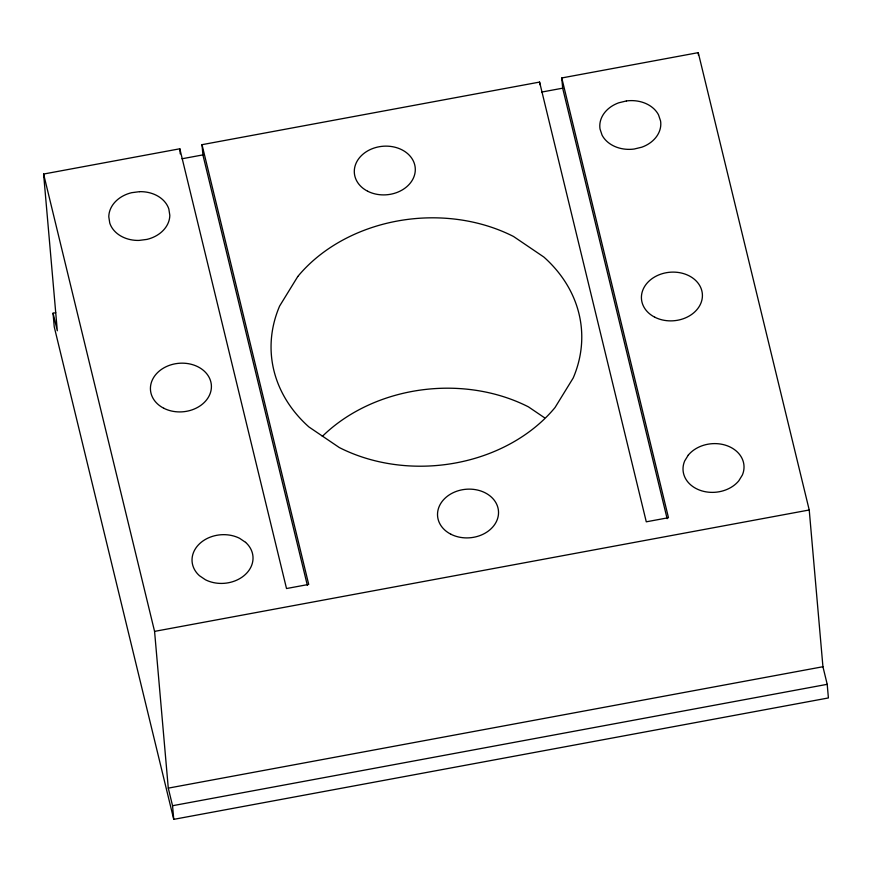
<?xml version="1.0" encoding="UTF-8"?>
<svg xmlns="http://www.w3.org/2000/svg" width="872" height="872" viewBox="0 0 872 872"><rect width="100%" height="100%" fill="white"/><g stroke="black" fill="none" stroke-linecap="round" stroke-linejoin="round"><path stroke-width="1.31" d="M53.05 313.201L57.312 330.793L43.6 174.051L179.817 148.785L286.517 588.535L308.71 584.425L202.01 144.676L539.583 82.077L646.283 521.816L668.475 517.706L561.775 77.957L698.254 52.647L809.227 509.989L822.939 666.731L827.212 684.324L828.4 697.949L173.746 819.353L54.238 326.837L53.05 313.201L55.721 312.71M182.019 158.769L202.904 154.9L202.01 144.676M541.785 92.051L562.669 88.181L561.775 77.957M173.746 819.353L172.547 805.717L168.285 788.135L154.573 631.383L809.227 509.989M168.285 788.135L822.939 666.731M172.547 805.717L827.212 684.324M544.542 417.775L528.454 406.875A155.576 123.922 -5 0 0 322.302 436.414M562.669 88.181L667.135 518.687M202.904 154.9L307.369 585.395M43.6 174.051L154.573 631.383M698.254 52.647L698.494 55.35M539.583 82.077L539.812 84.628M179.817 148.785L180.264 153.897M297.777 276.511L279.618 306.05A155.576 123.922 -5 0 0 308.961 426.986L339.284 447.532A155.576 123.922 -5 0 0 555.039 407.518L573.209 377.979A155.576 123.922 -5 0 0 543.866 257.055L513.543 236.497A155.576 123.922 -5 0 0 297.777 276.511M688.27 455.13L684.694 460.928A30.553 24.34 -5 0 0 699.856 490.217A30.553 24.34 -5 0 0 738.78 480.853L742.345 475.055A30.553 24.34 -5 0 0 727.193 445.766A30.553 24.34 -5 0 0 688.27 455.13M626.434 100.945L618.728 102.809A30.553 24.34 -5 0 0 600.034 129.045L602.062 135.127A30.553 24.34 -5 0 0 634.162 149.036L641.857 147.172A30.553 24.34 -5 0 0 660.562 120.946L658.524 114.853A30.553 24.34 -5 0 0 626.434 100.945M139.575 191.666L131.672 192.69A30.553 24.34 -5 0 0 108.793 216.801L109.763 223.079A30.553 24.34 -5 0 0 139.03 240.421L146.943 239.397A30.553 24.34 -5 0 0 169.811 215.286L168.841 209.008A30.553 24.34 -5 0 0 139.575 191.666M245.588 542.362L239.637 538.329A30.553 24.34 -5 0 0 199.721 543.583A30.553 24.34 -5 0 0 199.47 575.727L205.421 579.76A30.553 24.34 -5 0 0 245.337 574.506A30.553 24.34 -5 0 0 245.588 542.362M654.796 317.212A30.553 24.34 -5 0 0 702.342 297.276A30.553 24.34 -5 0 0 658.589 274.996A30.553 24.34 -5 0 0 654.796 317.212M450.911 534.242A30.553 24.34 -5 0 0 498.457 514.295A30.553 24.34 -5 0 0 454.704 492.015A30.553 24.34 -5 0 0 450.911 534.242M163.805 408.26A30.553 24.34 -5 0 0 211.34 388.323A30.553 24.34 -5 0 0 167.598 366.044A30.553 24.34 -5 0 0 163.805 408.26M367.69 191.24A30.553 24.34 -5 0 0 415.225 171.294A30.553 24.34 -5 0 0 371.483 149.014A30.553 24.34 -5 0 0 367.69 191.24"/></g></svg>
